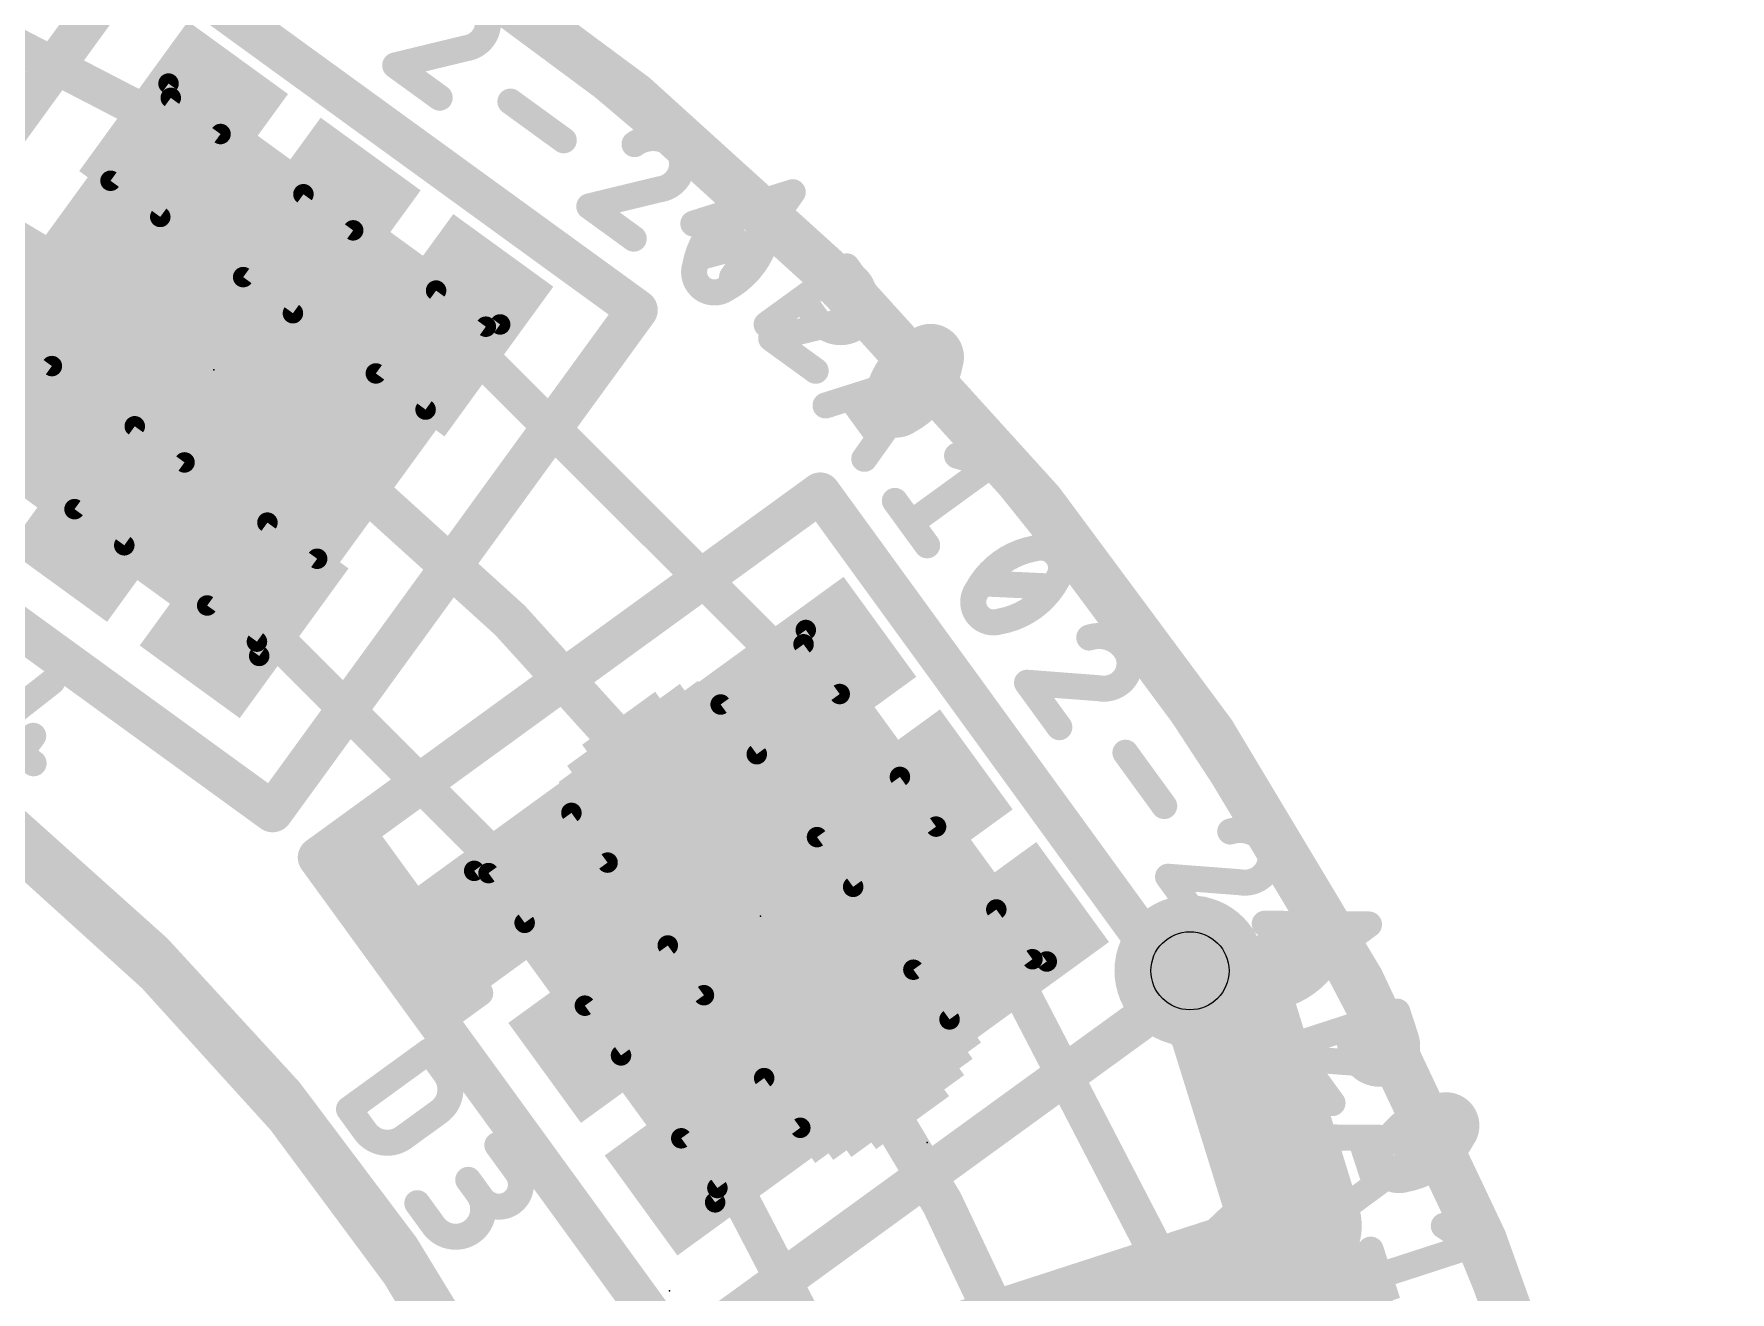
# Model space of a CAD drawing. Extents: x -30 to 92, y -59 to 43.
# Drawn here: x 20.81 to 29.09, y 26.84 to 32.98 of the extents above; entities that cross this region are included whole.
import ezdxf

# ---------------------------------------------------------------- set-up
doc = ezdxf.new("R2010")
doc.units = 0
for name, color, linetype in [('1', 12, 'CONTINUOUS'), ('16', 132, 'CONTINUOUS'), ('18', 110, 'CONTINUOUS'), ('20', 53, 'CONTINUOUS'), ('21', 41, 'CONTINUOUS'), ('22', 40, 'CONTINUOUS'), ('23', 53, 'CONTINUOUS'), ('24', 53, 'CONTINUOUS'), ('25', 253, 'CONTINUOUS'), ('27', 253, 'CONTINUOUS'), ('29', 253, 'CONTINUOUS'), ('30', 253, 'CONTINUOUS'), ('31', 253, 'CONTINUOUS'), ('39', 12, 'CONTINUOUS'), ('44', 253, 'CONTINUOUS'), ('51', 53, 'CONTINUOUS')]:
    doc.layers.add(name, color=color, linetype=linetype)

# ---------------------------------------------------------------- blocks, each defined once
blk = doc.blocks.new('RECT')
blk.add_solid([(-0.5, -0.5), (0.5, -0.5), (-0.5, 0.5), (0.5, 0.5)])
blk = doc.blocks.new('RECT162560X406400R100')
at = {"const_width": 0.508}
blk.add_lwpolyline([(0.254, -0.762), (0.254, 0.762, 0.4142), (0, 1.016), (0, 1.016, 0.4142), (-0.254, 0.762), (-0.254, -0.762, 0.4142), (0, -1.016), (0, -1.016, 0.4142)], format="xyb", close=True, dxfattribs=at)
blk.add_solid([(-0.0254, -0.7874), (0.0254, -0.7874), (-0.0254, 0.7874), (0.0254, 0.7874)])
blk = doc.blocks.new('RECT195072X438912R100')
at = {"const_width": 0.6096}
blk.add_lwpolyline([(0.3048, -0.762), (0.3048, 0.762, 0.4142), (0, 1.0668), (0, 1.0668, 0.4142), (-0.3048, 0.762), (-0.3048, -0.762, 0.4142), (0, -1.0668), (0, -1.0668, 0.4142)], format="xyb", close=True, dxfattribs=at)
blk.add_solid([(-0.0254, -0.7874), (0.0254, -0.7874), (-0.0254, 0.7874), (0.0254, 0.7874)])
blk = doc.blocks.new('ROUNDV')
at = {"const_width": 0.5}
blk.add_lwpolyline([(0, -0.25, 1), (0, 0.25, 1), (0, -0.25)], format="xyb", dxfattribs=at)

msp = doc.modelspace()

# ---------------------------------------------------------------- linework, layer by layer
at = {"layer": '1'}
for points, const_width in [([(28.956, 21.59, 0.4142), (14.605, 35.941)], 0.2032), ([(14.605, 33.655, 2.4142), (26.67, 21.59)], 0.2032), ([(26.67, 21.59, 0.4142), (14.605, 33.655)], 0.2032), ([(21.5236, 32.462, 1), (21.5645, 32.541)], 0.0889), ([(22.8699, 31.5925, 1), (22.807, 31.5296)], 0.0889), ([(21.8706, 30.2171, 1), (21.8078, 30.1543)], 0.0889), ([(24.5446, 29.792, 1), (24.6075, 29.8549)], 0.0889), ([(23.1693, 28.7928, 1), (23.2321, 28.8556)], 0.0889), ([(25.556, 28.5495, 1), (25.477, 28.5086)], 0.0889), ([(24.1806, 27.5503, 1), (24.1017, 27.5092)], 0.0889)]:
    msp.add_lwpolyline(points, format="xyb", dxfattribs=dict(at, const_width=const_width))
at = {"layer": '1', "const_width": 0.1778}
for points in [[(21.544, 32.5015), (19.3623, 33.632)], [(24.576, 29.8234), (22.8384, 31.561)], [(21.8392, 30.1857), (23.2007, 28.8242)], [(25.5165, 28.529), (26.647, 26.3473)], [(25.0302, 25.822), (24.1412, 27.5298)]]:
    msp.add_lwpolyline(points, dxfattribs=at)
at = {"layer": '16'}
for points, const_width in [([(28.9878, 21.6218, 0.4142), (14.6685, 35.941)], 0.2032), ([(26.5664, 28.5222, 1), (26.3418, 28.2976)], 0.3175), ([(26.8007, 28.262, 1), (26.4974, 28.1679)], 0.3175), ([(26.5368, 28.1027, 1), (26.7613, 28.3272)], 0.3175), ([(27.0845, 27.0505, 1), (26.8651, 27.2801)], 0.3175), ([(26.8232, 27.1182, 1), (27.1264, 27.2124)], 0.3175)]:
    msp.add_lwpolyline(points, format="xyb", dxfattribs=dict(at, const_width=const_width))
at = {"layer": '16', "const_width": 0.635}
for points in [[(26.649, 28.215), (26.4541, 28.4099)], [(26.9748, 27.1653), (26.649, 28.215)], [(26.1915, 26.4171), (26.9748, 27.1653)]]:
    msp.add_lwpolyline(points, dxfattribs=at)
at = {"layer": '20', "const_width": 0.2032}
for points in [[(18.415, 7.747, 0.762), (18.415, 35.433)], [(23.495, 25.4, 0.6619), (5.715, 25.4)]]:
    msp.add_lwpolyline(points, format="xyb", dxfattribs=at)
at = {"layer": '21'}
for points, const_width in [([(14.605, 7.239, 1), (14.605, 35.941, 1), (14.605, 7.239)], 0.2032), ([(23.7979, 31.6056, 1), (23.717, 31.6644)], 0.1), ([(23.728, 31.5945, 1), (23.7868, 31.6754)], 0.1), ([(14.605, 11.9631, 1), (14.605, 31.2169, 1), (14.605, 11.9631)], 0.2032), ([(24.6904, 30.7718, 1), (24.6095, 30.713)], 0.1), ([(24.6794, 30.702, 1), (24.6206, 30.7829)], 0.1), ([(21.9377, 29.2155, 1), (22.0186, 29.1567)], 0.1), ([(21.9488, 29.1456, 1), (22.0076, 29.2266)], 0.1), ([(22.374, 29.1506, 1), (22.4327, 29.0697)], 0.1), ([(22.4327, 29.0697, 1), (22.374, 29.1506)], 0.1), ([(22.429, 29.1288, 1), (22.3777, 29.0915)], 0.0635), ([(22.422, 29.0844, 1), (22.3847, 29.1358)], 0.0635), ([(22.2416, 28.9926, 1), (22.1606, 28.9338)], 0.1), ([(22.1717, 29.0036, 1), (22.2305, 28.9227)], 0.1), ([(22.2229, 29.0183, 1), (22.2602, 28.9669)], 0.0635), ([(22.2672, 29.0112, 1), (22.2159, 28.9739)], 0.0635), ([(22.4069, 28.9891, 1), (22.3555, 28.9518)], 0.0635), ([(26.3729, 28.286, 1), (26.4538, 28.3448)], 0.1), ([(26.4427, 28.2749, 1), (26.384, 28.3558)], 0.1), ([(22.9289, 28.2167, 1), (22.8916, 28.268)], 0.0635), ([(22.9655, 28.2825, 1), (23.0168, 28.3198)], 0.0635), ([(23.0098, 28.2754, 1), (22.9725, 28.3268)], 0.0635), ([(22.8107, 28.2092, 1), (22.848, 28.1579)], 0.0635), ([(22.8037, 28.1649, 1), (22.855, 28.2022)], 0.0635), ([(22.8916, 28.268, 1), (22.9289, 28.2167)], 0.0635), ([(22.8846, 28.2237, 1), (22.9359, 28.261)], 0.0635), ([(27.0489, 27.2139, 1), (26.9538, 27.183)], 0.1), ([(27.0168, 27.1509, 1), (26.9859, 27.246)], 0.1)]:
    msp.add_lwpolyline(points, format="xyb", dxfattribs=dict(at, const_width=const_width))
for points, const_width in [([(21.3304, 33.3984), (19.6981, 31.1517)], 0.2), ([(23.7574, 31.635), (21.3304, 33.3984)], 0.2), ([(21.9782, 29.1861), (23.7574, 31.635)], 0.2), ([(19.5511, 30.9495), (21.9782, 29.1861)], 0.2), ([(24.65, 30.7424), (22.4034, 29.1101)], 0.2), ([(26.4134, 28.3154), (24.65, 30.7424)], 0.2), ([(22.4034, 29.1101), (22.2011, 28.9632)], 0.2), ([(22.2416, 28.9926), (22.4034, 29.1101)], 0.127), ([(22.4034, 29.1101), (22.9911, 28.3011)], 0.127), ([(22.2011, 28.9632), (23.9645, 26.5361)], 0.2), ([(22.8293, 28.1836), (22.2416, 28.9926)], 0.127), ([(22.3812, 28.9705), (22.9102, 28.2423)], 0.127), ([(23.9645, 26.5361), (26.4134, 28.3154)], 0.2), ([(22.9102, 28.2423), (22.8293, 28.1836)], 0.127), ([(22.9911, 28.3011), (22.9102, 28.2423)], 0.127), ([(27.0013, 27.1985), (24.3602, 26.3403)], 0.2), ([(27.9284, 24.3453), (27.0013, 27.1985)], 0.2)]:
    msp.add_lwpolyline(points, dxfattribs=dict(at, const_width=const_width))
at = {"layer": '23'}
for p in [(21.6916, 31.3436), (24.3586, 28.6766)]:
    msp.add_point(p, dxfattribs=at)
at = {"layer": '24'}
for p in [(25.1714, 27.5717), (23.9141, 26.8478)]:
    msp.add_point(p, dxfattribs=at)
at = {"layer": '25', "const_width": 0.127}
for points in [[(20.9026, 29.821), (20.5952, 29.5804)], [(20.5952, 29.5804), (20.8121, 29.4228)], [(20.8101, 29.5569), (20.684, 29.3833)], [(22.3511, 27.7341), (22.7415, 28.0178)], [(22.7415, 28.0178), (22.8203, 27.9093)], [(22.4299, 27.6257), (22.3511, 27.7341)], [(22.7906, 27.7221), (22.6171, 27.596)], [(23.0747, 27.5591), (23.1693, 27.429)], [(22.9957, 27.3029), (22.9327, 27.3897)], [(22.6843, 27.2755), (22.7631, 27.167)]]:
    msp.add_lwpolyline(points, dxfattribs=at)
at = {"layer": '25'}
for points, const_width in [([(20.9222, 29.796, 1), (20.8831, 29.846)], 0.0635), ([(20.8358, 29.5382, 1), (20.7844, 29.5755)], 0.0635), ([(20.7935, 29.3971, 1), (20.8308, 29.4485)], 0.0635), ([(22.7672, 28.0364, 1), (22.7158, 27.9991)], 0.0635), ([(22.7602, 27.9921, 1), (22.7228, 28.0435)], 0.0635), ([(22.7906, 27.7221, 0.4142), (22.8203, 27.9093)], 0.127), ([(22.846, 27.928, 1), (22.7946, 27.8907)], 0.0635), ([(22.7946, 27.8907, 1), (22.846, 27.928)], 0.0635), ([(22.3324, 27.7598, 1), (22.3697, 27.7084)], 0.0635), ([(22.3767, 27.7528, 1), (22.3254, 27.7155)], 0.0635), ([(22.772, 27.7478, 1), (22.8093, 27.6964)], 0.0635), ([(22.8093, 27.6964, 1), (22.772, 27.7478)], 0.0635), ([(22.4299, 27.6257, 0.4142), (22.6171, 27.596)], 0.127), ([(22.4555, 27.6443, 1), (22.4042, 27.607)], 0.0635), ([(22.4042, 27.607, 1), (22.4555, 27.6443)], 0.0635), ([(22.5984, 27.6217, 1), (22.6358, 27.5703)], 0.0635), ([(22.6358, 27.5703, 1), (22.5984, 27.6217)], 0.0635), ([(23.1004, 27.5778, 1), (23.049, 27.5405)], 0.0635), ([(22.9957, 27.3029, 1), (23.1693, 27.429)], 0.127), ([(23.195, 27.4476, 1), (23.1436, 27.4103)], 0.0635), ([(23.1436, 27.4103, 1), (23.195, 27.4476)], 0.0635), ([(22.9584, 27.4083, 1), (22.907, 27.371)], 0.0635), ([(22.71, 27.2941, 1), (22.6586, 27.2568)], 0.0635), ([(22.7631, 27.167, 1), (22.98, 27.3246)], 0.127), ([(23.0057, 27.3433, 1), (22.9543, 27.3059)], 0.0635), ([(23.0214, 27.3216, 1), (22.9701, 27.2843)], 0.0635), ([(22.9701, 27.2843, 1), (23.0214, 27.3216)], 0.0635), ([(22.7888, 27.1857, 1), (22.7374, 27.1484)], 0.0635), ([(22.7374, 27.1484, 1), (22.7888, 27.1857)], 0.0635)]:
    msp.add_lwpolyline(points, format="xyb", dxfattribs=dict(at, const_width=const_width))
at = {"layer": '27'}
for points, const_width in [([(23.0061, 32.9643, 0.4142), (22.9794, 33.1328)], 0.127), ([(22.9184, 32.912, 0.2053), (23.0061, 32.9643)], 0.127), ([(23.0318, 32.9456, 1), (22.9804, 32.9829)], 0.0635), ([(22.9142, 32.9435, 1), (22.9226, 32.8805)], 0.0635), ([(22.9259, 32.8811, 1), (22.911, 32.9428)], 0.0635), ([(22.9804, 32.9829, 1), (23.0318, 32.9456)], 0.0635), ([(22.5951, 32.8547, 1), (22.5578, 32.8033)], 0.0635), ([(22.569, 32.8599, 1), (22.584, 32.7982)], 0.0635), ([(22.7747, 32.6458, 1), (22.8121, 32.6971)], 0.0635), ([(23.1572, 32.6783, 1), (23.1199, 32.627)], 0.0635), ([(23.9263, 32.4448, 0.3252), (23.744, 32.4447)], 0.127), ([(23.3802, 32.4378, 1), (23.4175, 32.4892)], 0.0635), ([(23.7253, 32.4704, 1), (23.7627, 32.4191)], 0.0635), ([(23.953, 32.2763, 0.4142), (23.9263, 32.4448)], 0.127), ([(23.945, 32.4705, 1), (23.9077, 32.4191)], 0.0635), ([(23.9077, 32.4191, 1), (23.945, 32.4705)], 0.0635), ([(23.8653, 32.224, 0.2053), (23.953, 32.2763)], 0.127), ([(23.8611, 32.2555, 1), (23.8695, 32.1926)], 0.0635), ([(23.8728, 32.1932, 1), (23.8578, 32.2549)], 0.0635), ([(23.9273, 32.295, 1), (23.9787, 32.2576)], 0.0635), ([(23.9787, 32.2576, 1), (23.9273, 32.295)], 0.0635), ([(23.542, 32.1668, 1), (23.5047, 32.1154)], 0.0635), ([(23.5159, 32.1719, 1), (23.5309, 32.1102)], 0.0635), ([(24.244, 32.1312, 0.1139), (24.109, 32.0138)], 0.127), ([(24.3593, 32.1302, 0.3205), (24.244, 32.1312)], 0.127), ([(24.2589, 32.1031, 1), (24.2291, 32.1592)], 0.0635), ([(24.3959, 32.0208, 0.3205), (24.3593, 32.1302)], 0.127), ([(24.378, 32.1559, 1), (24.3407, 32.1045)], 0.0635), ([(24.5419, 32.1919, 1), (24.4902, 32.2289)], 0.0635), ([(24.5256, 32.1801, 1), (24.5065, 32.2407)], 0.0635), ([(24.0215, 32.0871, 1), (24.0407, 32.0266)], 0.0635), ([(24.178, 32.1139, 1), (24.1266, 32.0766)], 0.0635), ([(24.2258, 32.1571, 1), (24.2623, 32.1052)], 0.0635), ([(24.3407, 32.1045, 1), (24.378, 32.1559)], 0.0635), ([(23.7216, 31.9578, 1), (23.7589, 32.0092)], 0.0635), ([(24.109, 32.0138, 0.1139), (24.0392, 31.8492)], 0.127), ([(24.0834, 32.0325, 1), (24.1347, 31.9951)], 0.0635), ([(24.1347, 31.9951, 1), (24.0834, 32.0325)], 0.0635), ([(24.326, 31.8562, 0.1139), (24.3959, 32.0208)], 0.127), ([(24.3655, 32.0302, 1), (24.4262, 32.0115)], 0.0635), ([(24.4271, 32.0153, 1), (24.3646, 32.0264)], 0.0635), ([(24.3915, 31.9498, 1), (24.3747, 32.011)], 0.0635), ([(24.0435, 31.9202, 1), (24.0603, 31.859)], 0.0635), ([(24.2685, 31.8814, 1), (24.3198, 31.9187)], 0.0635), ([(24.0392, 31.8492, 0.3205), (24.0757, 31.7398)], 0.127), ([(24.0079, 31.8547, 1), (24.0704, 31.8437)], 0.0635), ([(24.0695, 31.8398, 1), (24.0088, 31.8585)], 0.0635), ([(24.191, 31.7389, 0.1139), (24.326, 31.8562)], 0.127), ([(24.3003, 31.8749, 1), (24.3516, 31.8375)], 0.0635), ([(24.3516, 31.8376, 1), (24.3003, 31.8749)], 0.0635), ([(24.814, 31.7999, 0.3252), (24.6317, 31.7998)], 0.127), ([(24.8048, 31.867, 1), (24.7534, 31.8297)], 0.0635), ([(24.7978, 31.8226, 1), (24.7604, 31.874)], 0.0635), ([(24.8407, 31.6313, 0.4142), (24.814, 31.7999)], 0.127), ([(24.8327, 31.8255, 1), (24.7954, 31.7742)], 0.0635), ([(24.0943, 31.7655, 1), (24.057, 31.7141)], 0.0635), ([(24.0757, 31.7398, 0.3205), (24.191, 31.7389)], 0.127), ([(24.057, 31.7141, 1), (24.0943, 31.7655)], 0.0635), ([(24.1761, 31.7669, 1), (24.2059, 31.7108)], 0.0635), ([(24.2092, 31.7129, 1), (24.1727, 31.7648)], 0.0635), ([(24.1943, 31.815, 1), (24.246, 31.7781)], 0.0635), ([(24.613, 31.8254, 1), (24.6504, 31.7741)], 0.0635), ([(24.641, 31.5823, 1), (24.8579, 31.7399)], 0.127), ([(24.7954, 31.7742, 1), (24.8327, 31.8255)], 0.0635), ([(24.8836, 31.7585, 1), (24.8322, 31.7212)], 0.0635), ([(24.8322, 31.7212, 1), (24.8836, 31.7585)], 0.0635), ([(24.5879, 31.7094, 1), (24.5365, 31.6721)], 0.0635), ([(24.37, 31.5904, 1), (24.4073, 31.539)], 0.0635), ([(24.6667, 31.601, 1), (24.6153, 31.5636)], 0.0635), ([(24.6153, 31.5636, 1), (24.6667, 31.601)], 0.0635), ([(24.753, 31.5791, 0.2053), (24.8407, 31.6313)], 0.127), ([(24.7488, 31.6105, 1), (24.7572, 31.5476)], 0.0635), ([(24.7605, 31.5482, 1), (24.7455, 31.6099)], 0.0635), ([(24.815, 31.65, 1), (24.8664, 31.6127)], 0.0635), ([(24.8664, 31.6127, 1), (24.815, 31.65)], 0.0635), ([(24.4297, 31.5218, 1), (24.3924, 31.4704)], 0.0635), ([(24.4036, 31.527, 1), (24.4186, 31.4652)], 0.0635), ([(25.1317, 31.4862, 0.1139), (24.9968, 31.3688)], 0.127), ([(25.247, 31.4853, 0.3205), (25.1317, 31.4862)], 0.127), ([(25.1135, 31.5122, 1), (25.15, 31.4602)], 0.0635), ([(25.1466, 31.4582, 1), (25.1168, 31.5142)], 0.0635), ([(25.2836, 31.3759, 0.3205), (25.247, 31.4853)], 0.127), ([(25.2657, 31.5109, 1), (25.2284, 31.4596)], 0.0635), ([(25.2284, 31.4596, 1), (25.2657, 31.5109)], 0.0635), ([(24.6093, 31.3128, 1), (24.6466, 31.3642)], 0.0635), ([(24.9968, 31.3688, 0.1139), (24.9269, 31.2042)], 0.127), ([(24.9711, 31.3875, 1), (25.0224, 31.3502)], 0.0635), ([(25.0224, 31.3502, 1), (24.9711, 31.3875)], 0.0635), ([(25.1868, 31.3042, 1), (25.1352, 31.3411)], 0.0635), ([(25.1706, 31.2924, 1), (25.1514, 31.3529)], 0.0635), ([(25.2137, 31.2112, 0.1139), (25.2836, 31.3759)], 0.127), ([(25.2532, 31.3852, 1), (25.3139, 31.3665)], 0.0635), ([(25.3148, 31.3704, 1), (25.2523, 31.3814)], 0.0635), ([(25.2792, 31.3048, 1), (25.2624, 31.3661)], 0.0635), ([(24.9312, 31.2752, 1), (24.948, 31.214)], 0.0635), ([(24.6664, 31.1994, 1), (24.6856, 31.1389)], 0.0635), ([(24.823, 31.2262, 1), (24.7716, 31.1889)], 0.0635), ([(24.9269, 31.2042, 0.3205), (24.9634, 31.0948)], 0.127), ([(24.8956, 31.2097, 1), (24.9581, 31.1987)], 0.0635), ([(24.9572, 31.1949, 1), (24.8965, 31.2135)], 0.0635), ([(25.0787, 31.0939, 0.1139), (25.2137, 31.2112)], 0.127), ([(25.188, 31.2299, 1), (25.2393, 31.1926)], 0.0635), ([(25.2393, 31.1926, 1), (25.188, 31.2299)], 0.0635), ([(24.982, 31.1205, 1), (24.9447, 31.0691)], 0.0635), ([(24.9634, 31.0948, 0.3205), (25.0787, 31.0939)], 0.127), ([(24.9447, 31.0691, 1), (24.982, 31.1205)], 0.0635), ([(25.0638, 31.1219, 1), (25.0936, 31.0659)], 0.0635), ([(25.0969, 31.0679, 1), (25.0604, 31.1199)], 0.0635), ([(24.9134, 30.9936, 1), (24.9648, 31.031)], 0.0635), ([(24.8393, 30.9273, 1), (24.891, 30.8904)], 0.0635), ([(25.3263, 30.9548, 1), (25.3095, 30.8936)], 0.0635), ([(25.5021, 30.8531, 1), (25.4648, 30.9045)], 0.0635), ([(25.4751, 30.8482, 1), (25.4919, 30.9094)], 0.0635), ([(25.0399, 30.7223, 1), (24.9886, 30.6849)], 0.0635), ([(25.0744, 30.6208, 1), (25.1117, 30.5695)], 0.0635), ([(25.806, 30.435, 0.3205), (25.6966, 30.4715)], 0.127), ([(25.1462, 30.468, 1), (25.1975, 30.5054)], 0.0635), ([(25.532, 30.4016, 0.1138), (25.4146, 30.2666)], 0.127), ([(25.5133, 30.4273, 1), (25.5506, 30.3759)], 0.0635), ([(25.6966, 30.4715, 0.1138), (25.532, 30.4016)], 0.127), ([(25.5506, 30.3759, 1), (25.5133, 30.4273)], 0.0635), ([(25.6873, 30.5018, 1), (25.7059, 30.4411)], 0.0635), ([(25.7021, 30.4402, 1), (25.6911, 30.5027)], 0.0635), ([(25.8069, 30.3196, 0.3205), (25.806, 30.435)], 0.127), ([(25.8317, 30.4536, 1), (25.7803, 30.4163)], 0.0635), ([(25.7803, 30.4163, 1), (25.8317, 30.4536)], 0.0635), ([(25.6895, 30.1847, 0.1139), (25.8069, 30.3196)], 0.127), ([(25.8349, 30.3047, 1), (25.7789, 30.3345)], 0.0635), ([(25.4146, 30.2666, 0.3205), (25.4155, 30.1513)], 0.127), ([(25.3866, 30.2815, 1), (25.4426, 30.2517)], 0.0635), ([(25.4406, 30.2484, 1), (25.3886, 30.2848)], 0.0635), ([(25.4407, 30.3328, 1), (25.4378, 30.2694)], 0.0635), ([(25.7809, 30.3379, 1), (25.8329, 30.3014)], 0.0635), ([(25.7808, 30.2534, 1), (25.7837, 30.3169)], 0.0635), ([(25.4155, 30.1513, 0.3204), (25.5249, 30.1148)], 0.127), ([(25.4412, 30.17, 1), (25.3898, 30.1326)], 0.0635), ([(25.5249, 30.1148, 0.1139), (25.6895, 30.1847)], 0.127), ([(25.6709, 30.2104, 1), (25.7082, 30.159)], 0.0635), ([(25.7082, 30.159, 1), (25.6709, 30.2104)], 0.0635), ([(25.3898, 30.1326, 1), (25.4412, 30.17)], 0.0635), ([(25.5194, 30.146, 1), (25.5304, 30.0835)], 0.0635), ([(25.5342, 30.0844, 1), (25.5156, 30.1451)], 0.0635), ([(25.953, 30.0667, 1), (25.9727, 30.0063)], 0.0635), ([(26.1363, 29.9803, 0.3252), (25.9629, 30.0365)], 0.127), ([(26.1096, 29.8117, 0.4142), (26.1363, 29.9803)], 0.127), ([(26.162, 29.9989, 1), (26.1106, 29.9616)], 0.0635), ([(26.1106, 29.9616, 1), (26.162, 29.9989)], 0.0635), ([(25.6849, 29.8345, 1), (25.6335, 29.7972)], 0.0635), ([(25.6616, 29.8475, 1), (25.6568, 29.7842)], 0.0635), ([(26.0101, 29.7891, 0.2052), (26.1096, 29.8117)], 0.127), ([(26.0158, 29.8203, 1), (26.0043, 29.7579)], 0.0635), ([(26.0077, 29.7574, 1), (26.0125, 29.8208)], 0.0635), ([(26.091, 29.8374, 1), (26.1283, 29.786)], 0.0635), ([(26.1283, 29.786, 1), (26.091, 29.8374)], 0.0635), ([(25.7911, 29.5803, 1), (25.8425, 29.6176)], 0.0635), ([(26.165, 29.4931, 1), (26.1136, 29.4558)], 0.0635), ([(26.3027, 29.1955, 1), (26.3541, 29.2328)], 0.0635), ([(26.8243, 29.0334, 0.3252), (26.6508, 29.0896)], 0.127), ([(26.641, 29.1198, 1), (26.6607, 29.0594)], 0.0635), ([(26.7976, 28.8648, 0.4142), (26.8243, 29.0334)], 0.127), ([(26.85, 29.052, 1), (26.7986, 29.0147)], 0.0635), ([(26.7986, 29.0147, 1), (26.85, 29.052)], 0.0635), ([(26.3729, 28.8877, 1), (26.3215, 28.8503)], 0.0635), ([(26.3496, 28.9006, 1), (26.3448, 28.8373)], 0.0635), ([(26.698, 28.8422, 0.2052), (26.7976, 28.8648)], 0.127), ([(26.7038, 28.8734, 1), (26.6923, 28.811)], 0.0635), ([(26.6956, 28.8106, 1), (26.7004, 28.8739)], 0.0635), ([(26.7789, 28.8905, 1), (26.8162, 28.8391)], 0.0635), ([(26.8162, 28.8391, 1), (26.7789, 28.8905)], 0.0635), ([(26.4791, 28.6334, 1), (26.5304, 28.6707)], 0.0635), ([(26.8191, 28.6716, 1), (26.8186, 28.6081)], 0.0635), ([(27.0295, 28.6369, 0.1138), (26.8649, 28.567)], 0.127), ([(26.9762, 28.6487, 1), (26.9158, 28.6291)], 0.0635), ([(27.1389, 28.6003, 0.3205), (27.0295, 28.6369)], 0.127), ([(27.0202, 28.6672, 1), (27.0388, 28.6065)], 0.0635), ([(27.035, 28.6056, 1), (27.024, 28.6681)], 0.0635), ([(27.1646, 28.619, 1), (27.1132, 28.5817)], 0.0635), ([(27.1398, 28.485, 0.3205), (27.1389, 28.6003)], 0.127), ([(27.1132, 28.5817, 1), (27.1646, 28.619)], 0.0635), ([(27.3464, 28.6104, 1), (27.3087, 28.6615)], 0.0635), ([(27.3273, 28.6042, 1), (27.3278, 28.6677)], 0.0635), ([(26.8649, 28.567, 0.1138), (26.7475, 28.432)], 0.127), ([(26.8462, 28.5927, 1), (26.8835, 28.5413)], 0.0635), ([(26.8835, 28.5413, 1), (26.8462, 28.5927)], 0.0635), ([(26.7475, 28.432, 0.3205), (26.7484, 28.3167)], 0.127), ([(26.7195, 28.4469, 1), (26.7755, 28.4171)], 0.0635), ([(26.7735, 28.4137, 1), (26.7215, 28.4502)], 0.0635), ([(26.7736, 28.4982, 1), (26.7707, 28.4348)], 0.0635), ([(27.0225, 28.3501, 0.1139), (27.1398, 28.485)], 0.127), ([(27.1138, 28.5033, 1), (27.1658, 28.4668)], 0.0635), ([(27.1678, 28.4701, 1), (27.1118, 28.4999)], 0.0635), ([(27.1137, 28.4188, 1), (27.1166, 28.4823)], 0.0635), ([(26.8578, 28.2802, 0.1139), (27.0225, 28.3501)], 0.127), ([(26.8994, 28.3594, 1), (26.9371, 28.3083)], 0.0635), ([(26.9904, 28.3996, 1), (27.0508, 28.4192)], 0.0635), ([(27.0038, 28.3757, 1), (27.0411, 28.3244)], 0.0635), ([(27.0411, 28.3244, 1), (27.0038, 28.3757)], 0.0635), ([(26.7484, 28.3167, 0.3204), (26.8578, 28.2802)], 0.127), ([(26.7741, 28.3353, 1), (26.7228, 28.298)], 0.0635), ([(26.7228, 28.298, 1), (26.7741, 28.3353)], 0.0635), ([(26.8523, 28.3114, 1), (26.8633, 28.2489)], 0.0635), ([(26.8671, 28.2498, 1), (26.8485, 28.3105)], 0.0635), ([(27.2859, 28.2321, 1), (27.3056, 28.1717)], 0.0635), ([(27.4692, 28.1456, 0.3252), (27.2958, 28.2019)], 0.127), ([(27.496, 28.2202, 1), (27.4356, 28.2005)], 0.0635), ([(27.4756, 28.1802, 1), (27.456, 28.2406)], 0.0635), ([(27.241, 28.1373, 1), (27.1806, 28.1177)], 0.0635), ([(27.2523, 28, 1), (27.5073, 28.0829)], 0.127), ([(27.4425, 27.9771, 0.4142), (27.4692, 28.1456)], 0.127), ([(27.4949, 28.1643, 1), (27.4435, 28.127)], 0.0635), ([(27.4435, 28.127, 1), (27.4949, 28.1643)], 0.0635), ([(27.5375, 28.0927, 1), (27.4771, 28.0731)], 0.0635), ([(26.997, 28.0914, 1), (27.0167, 28.031)], 0.0635), ([(27.2825, 28.0098, 1), (27.2221, 27.9902)], 0.0635), ([(27.4771, 28.0731, 1), (27.5375, 28.0927)], 0.0635), ([(27.0178, 27.9999, 1), (26.9664, 27.9626)], 0.0635), ([(26.9945, 28.0129, 1), (26.9897, 27.9496)], 0.0635), ([(27.2221, 27.9902, 1), (27.2825, 28.0098)], 0.0635), ([(27.343, 27.9545, 0.2052), (27.4425, 27.9771)], 0.127), ([(27.3487, 27.9857, 1), (27.3373, 27.9233)], 0.0635), ([(27.3406, 27.9228, 1), (27.3454, 27.9862)], 0.0635), ([(27.4239, 28.0028, 1), (27.4612, 27.9514)], 0.0635), ([(27.4612, 27.9514, 1), (27.4239, 28.0028)], 0.0635), ([(27.124, 27.7457, 1), (27.1754, 27.783)], 0.0635), ([(27.6744, 27.7492, 0.1138), (27.5098, 27.6793)], 0.127), ([(27.7838, 27.7126, 0.3205), (27.6744, 27.7492)], 0.127), ([(27.6651, 27.7795, 1), (27.6838, 27.7188)], 0.0635), ([(27.68, 27.7179, 1), (27.6689, 27.7804)], 0.0635), ([(27.5098, 27.6793, 0.1138), (27.3925, 27.5443)], 0.127), ([(27.4912, 27.7049, 1), (27.5285, 27.6536)], 0.0635), ([(27.5285, 27.6536, 1), (27.4912, 27.7049)], 0.0635), ([(27.8095, 27.7313, 1), (27.7581, 27.694)], 0.0635), ([(27.7848, 27.5973, 0.3205), (27.7838, 27.7126)], 0.127), ([(27.7581, 27.694, 1), (27.8095, 27.7313)], 0.0635), ([(27.1582, 27.628, 1), (27.1577, 27.5645)], 0.0635), ([(27.3153, 27.6051, 1), (27.2549, 27.5855)], 0.0635), ([(27.4186, 27.6105, 1), (27.4156, 27.5471)], 0.0635), ([(27.6674, 27.4623, 0.1139), (27.7848, 27.5973)], 0.127), ([(27.6855, 27.5669, 1), (27.6478, 27.6179)], 0.0635), ([(27.6664, 27.5606, 1), (27.6669, 27.6241)], 0.0635), ([(27.7588, 27.6156, 1), (27.8107, 27.5791)], 0.0635), ([(27.8128, 27.5824, 1), (27.7567, 27.6122)], 0.0635), ([(27.3925, 27.5443, 0.3205), (27.3934, 27.429)], 0.127), ([(27.3644, 27.5592, 1), (27.4205, 27.5294)], 0.0635), ([(27.4184, 27.526, 1), (27.3665, 27.5625)], 0.0635), ([(27.7586, 27.5311, 1), (27.7616, 27.5945)], 0.0635), ([(27.3934, 27.429, 0.3204), (27.5028, 27.3924)], 0.127), ([(27.4191, 27.4476, 1), (27.3677, 27.4103)], 0.0635), ([(27.3677, 27.4103, 1), (27.4191, 27.4476)], 0.0635), ([(27.5028, 27.3924, 0.1139), (27.6674, 27.4623)], 0.127), ([(27.6487, 27.488, 1), (27.6861, 27.4367)], 0.0635), ([(27.6861, 27.4367, 1), (27.6487, 27.488)], 0.0635), ([(27.3295, 27.356, 1), (27.3899, 27.3756)], 0.0635), ([(27.4973, 27.4237, 1), (27.5083, 27.3612)], 0.0635), ([(27.5121, 27.3621, 1), (27.4935, 27.4228)], 0.0635), ([(27.2385, 27.3158, 1), (27.2762, 27.2647)], 0.0635), ([(27.7102, 27.1915, 1), (27.6753, 27.1384)], 0.0635), ([(27.3659, 27.0588, 1), (27.3056, 27.0392)], 0.0635), ([(27.8187, 27.0441, 1), (27.8536, 27.0971)], 0.0635), ([(27.846, 27.0404, 1), (27.8263, 27.1008)], 0.0635), ([(27.3674, 26.9517, 1), (27.387, 26.8913)], 0.0635)]:
    msp.add_lwpolyline(points, format="xyb", dxfattribs=dict(at, const_width=const_width))
at = {"layer": '27', "const_width": 0.127}
for points in [[(22.9184, 32.912), (22.5765, 32.829)], [(22.5765, 32.829), (22.7934, 32.6714)], [(23.1386, 32.6526), (23.3988, 32.4635)], [(23.8653, 32.224), (23.5234, 32.1411)], [(23.5234, 32.1411), (23.7403, 31.9835)], [(24.0311, 32.0569), (24.5161, 32.2104)], [(24.5161, 32.2104), (24.2202, 31.7966)], [(24.2941, 31.9), (24.1523, 32.0952)], [(24.0519, 31.8896), (24.3831, 31.9804)], [(24.3887, 31.5647), (24.7791, 31.8483)], [(24.7791, 31.8483), (24.8579, 31.7399)], [(24.641, 31.5823), (24.5622, 31.6907)], [(24.753, 31.5791), (24.4111, 31.4961)], [(24.4111, 31.4961), (24.628, 31.3385)], [(24.676, 31.1691), (25.161, 31.3227)], [(25.161, 31.3227), (24.8651, 30.9089)], [(24.9396, 31.2446), (25.2708, 31.3355)], [(24.9391, 31.0123), (24.7973, 31.2075)], [(25.3179, 30.9242), (25.4835, 30.8788)], [(25.4835, 30.8788), (25.0931, 30.5951)], [(25.0143, 30.7036), (25.1719, 30.4867)], [(25.4393, 30.3011), (25.7822, 30.2852)], [(26.0101, 29.7891), (25.6592, 29.8159)], [(25.6592, 29.8159), (25.8168, 29.599)], [(26.1393, 29.4744), (26.3284, 29.2142)], [(26.698, 28.8422), (26.3472, 28.869)], [(26.3472, 28.869), (26.5048, 28.6521)], [(26.8189, 28.6398), (27.3275, 28.636)], [(27.3275, 28.636), (26.9183, 28.3339)], [(27.0206, 28.4094), (26.946, 28.6389)], [(26.7722, 28.4665), (27.1151, 28.4505)], [(27.0069, 28.0612), (27.4658, 28.2104)], [(27.4658, 28.2104), (27.5073, 28.0829)], [(27.2523, 28), (27.2108, 28.1275)], [(27.343, 27.9545), (26.9921, 27.9813)], [(26.9921, 27.9813), (27.1497, 27.7644)], [(27.1579, 27.5963), (27.6666, 27.5924)], [(27.6666, 27.5924), (27.2573, 27.2903)], [(27.3597, 27.3658), (27.2851, 27.5953)], [(27.4171, 27.5788), (27.7601, 27.5628)], [(27.6927, 27.165), (27.8361, 27.0706)], [(27.3357, 27.049), (27.4186, 26.794)], [(27.8361, 27.0706), (27.3772, 26.9215)]]:
    msp.add_lwpolyline(points, dxfattribs=at)
at = {"layer": '44'}
msp.add_circle((26.4541, 28.4099), 0.1905, dxfattribs=at)
at = {"layer": '51', "const_width": 0.1}
for points in [[(20.2948, 31.1224), (21.4704, 32.7404)], [(21.4704, 32.7404), (23.0884, 31.5648)], [(21.4814, 32.6706), (21.1875, 32.2661)], [(21.7241, 32.4942), (21.4814, 32.6706)], [(21.4302, 32.0897), (21.7241, 32.4942)], [(21.1875, 32.2661), (21.4302, 32.0897)], [(21.8347, 31.7958), (22.1286, 32.2003)], [(22.1286, 32.2003), (22.3713, 32.024)], [(22.3713, 32.024), (22.0775, 31.6195)], [(22.0775, 31.6195), (21.8347, 31.7958)], [(22.482, 31.3256), (22.7759, 31.7301)], [(22.7759, 31.7301), (23.0186, 31.5538)], [(23.0884, 31.5648), (21.9128, 29.9468)], [(20.9012, 31.3616), (20.6585, 31.5379)], [(23.0186, 31.5538), (22.7247, 31.1493)], [(20.6073, 30.9571), (20.9012, 31.3616)], [(22.7247, 31.1493), (22.482, 31.3256)], [(21.9128, 29.9468), (20.2948, 31.1224)], [(21.3057, 31.0677), (21.0119, 30.6632)], [(21.5484, 30.8914), (21.3057, 31.0677)], [(21.2546, 30.4869), (21.5484, 30.8914)], [(21.0119, 30.6632), (21.2546, 30.4869)], [(21.953, 30.5975), (21.6591, 30.193)], [(22.1957, 30.4211), (21.953, 30.5975)], [(21.9018, 30.0166), (22.1957, 30.4211)], [(21.6591, 30.193), (21.9018, 30.0166)], [(22.9618, 28.8978), (24.5798, 30.0734)], [(24.5688, 30.0036), (24.1643, 29.7097)], [(24.7451, 29.7609), (24.5688, 30.0036)], [(24.5798, 30.0734), (25.7554, 28.4554)], [(24.3406, 29.467), (24.7451, 29.7609)], [(24.1643, 29.7097), (24.3406, 29.467)], [(24.6345, 29.0625), (25.039, 29.3563)], [(25.039, 29.3563), (25.2153, 29.1136)], [(23.4361, 29.1807), (23.0316, 28.8868)], [(23.6125, 28.938), (23.4361, 29.1807)], [(25.2153, 29.1136), (24.8108, 28.8198)], [(24.8108, 28.8198), (24.6345, 29.0625)], [(23.208, 28.6441), (23.6125, 28.938)], [(24.1374, 27.2798), (22.9618, 28.8978)], [(23.0316, 28.8868), (23.208, 28.6441)], [(25.1047, 28.4152), (25.5092, 28.7091)], [(25.5092, 28.7091), (25.6856, 28.4664)], [(23.9064, 28.5334), (23.5019, 28.2396)], [(24.0827, 28.2907), (23.9064, 28.5334)], [(25.7554, 28.4554), (24.1374, 27.2798)], [(25.6856, 28.4664), (25.2811, 28.1725)], [(25.2811, 28.1725), (25.1047, 28.4152)], [(23.6782, 27.9969), (24.0827, 28.2907)], [(23.5019, 28.2396), (23.6782, 27.9969)], [(24.3766, 27.8862), (23.9721, 27.5923)], [(24.5529, 27.6435), (24.3766, 27.8862)], [(23.9721, 27.5923), (24.1484, 27.3496)], [(24.1484, 27.3496), (24.5529, 27.6435)]]:
    msp.add_lwpolyline(points, dxfattribs=at)
at = {"layer": '51', "const_width": 0.05}
for points in [[(21.4851, 32.7606, 1), (21.4557, 32.7202)], [(21.4906, 32.7257, 1), (21.4501, 32.7551)], [(21.4961, 32.6908, 1), (21.4667, 32.6503)], [(21.5017, 32.6559, 1), (21.4612, 32.6853)], [(21.7444, 32.4795, 1), (21.7039, 32.5089)], [(21.7094, 32.474, 1), (21.7388, 32.5145)], [(21.2022, 32.2863, 1), (21.1728, 32.2458)], [(21.1673, 32.2807, 1), (21.2078, 32.2514)], [(22.1433, 32.2206, 1), (22.1139, 32.1801)], [(22.1489, 32.1856, 1), (22.1084, 32.215)], [(21.41, 32.1044, 1), (21.4505, 32.075)], [(21.4155, 32.0695, 1), (21.4449, 32.1099)], [(22.3916, 32.0093, 1), (22.3511, 32.0387)], [(22.3567, 32.0038, 1), (22.386, 32.0442)], [(21.8145, 31.8105, 1), (21.855, 31.7811)], [(21.8494, 31.8161, 1), (21.8201, 31.7756)], [(22.7906, 31.7503, 1), (22.7612, 31.7099)], [(22.7961, 31.7154, 1), (22.7556, 31.7448)], [(22.0572, 31.6342, 1), (22.0977, 31.6048)], [(22.0628, 31.5993, 1), (22.0921, 31.6397)], [(23.1086, 31.5501, 1), (23.0682, 31.5795)], [(23.0388, 31.5391, 1), (22.9983, 31.5685)], [(23.0039, 31.5335, 1), (23.0333, 31.574)], [(23.0737, 31.5446, 1), (23.1031, 31.5851)], [(20.9215, 31.3469, 1), (20.881, 31.3763)], [(20.8865, 31.3414, 1), (20.9159, 31.3818)], [(22.4617, 31.3403, 1), (22.5022, 31.3109)], [(22.4967, 31.3458, 1), (22.4673, 31.3054)], [(21.3204, 31.0879, 1), (21.291, 31.0475)], [(21.326, 31.053, 1), (21.2855, 31.0824)], [(22.7044, 31.164, 1), (22.7449, 31.1346)], [(22.71, 31.129, 1), (22.7394, 31.1695)], [(21.5687, 30.8767, 1), (21.5282, 30.9061)], [(21.5338, 30.8711, 1), (21.5631, 30.9116)], [(21.0265, 30.6834, 1), (20.9972, 30.643)], [(20.9916, 30.6779, 1), (21.0321, 30.6485)], [(21.9677, 30.6177, 1), (21.9383, 30.5773)], [(21.9732, 30.5828, 1), (21.9327, 30.6122)], [(21.2343, 30.5016, 1), (21.2748, 30.4722)], [(21.2399, 30.4666, 1), (21.2693, 30.5071)], [(22.2159, 30.4064, 1), (22.1754, 30.4358)], [(22.181, 30.4009, 1), (22.2104, 30.4414)], [(21.6388, 30.2077, 1), (21.6793, 30.1783)], [(21.6738, 30.2132, 1), (21.6444, 30.1727)], [(21.8815, 30.0313, 1), (21.922, 30.0019)], [(21.8871, 29.9964, 1), (21.9165, 30.0369)], [(24.589, 30.0183, 1), (24.5485, 29.9889)], [(24.5835, 29.9833, 1), (24.5541, 30.0238)], [(24.6001, 30.0881, 1), (24.5596, 30.0587)], [(24.5945, 30.0532, 1), (24.5651, 30.0936)], [(21.8926, 29.9615, 1), (21.9331, 29.9321)], [(21.8981, 29.9266, 1), (21.9275, 29.967)], [(24.7249, 29.7462, 1), (24.7653, 29.7756)], [(24.7598, 29.7406, 1), (24.7304, 29.7811)], [(24.1845, 29.7244, 1), (24.144, 29.695)], [(24.1496, 29.7299, 1), (24.179, 29.6894)], [(24.3259, 29.4872, 1), (24.3553, 29.4467)], [(24.3204, 29.4523, 1), (24.3608, 29.4817)], [(25.0592, 29.371, 1), (25.0188, 29.3417)], [(25.0537, 29.3361, 1), (25.0243, 29.3766)], [(23.4564, 29.1954, 1), (23.4159, 29.166)], [(23.4508, 29.1604, 1), (23.4214, 29.2009)], [(25.1951, 29.0989, 1), (25.2356, 29.1283)], [(25.23, 29.0934, 1), (25.2006, 29.1339)], [(24.6547, 29.0771, 1), (24.6143, 29.0478)], [(24.6198, 29.0827, 1), (24.6492, 29.0422)], [(23.5923, 28.9233, 1), (23.6327, 28.9527)], [(23.6272, 28.9177, 1), (23.5978, 28.9582)], [(22.982, 28.9125, 1), (22.9416, 28.8831)], [(22.9471, 28.9181, 1), (22.9765, 28.8776)], [(23.0519, 28.9015, 1), (23.0114, 28.8721)], [(23.0169, 28.907, 1), (23.0463, 28.8665)], [(24.7961, 28.84, 1), (24.8255, 28.7995)], [(24.7906, 28.8051, 1), (24.8311, 28.8344)], [(25.5295, 28.7238, 1), (25.489, 28.6944)], [(25.5239, 28.6889, 1), (25.4945, 28.7294)], [(23.1933, 28.6643, 1), (23.2227, 28.6238)], [(23.1877, 28.6294, 1), (23.2282, 28.6588)], [(23.9266, 28.5481, 1), (23.8861, 28.5188)], [(23.9211, 28.5132, 1), (23.8917, 28.5537)], [(25.6653, 28.4517, 1), (25.7058, 28.4811)], [(25.7003, 28.4462, 1), (25.6709, 28.4867)], [(25.7352, 28.4407, 1), (25.7756, 28.4701)], [(25.7701, 28.4351, 1), (25.7407, 28.4756)], [(25.1249, 28.4299, 1), (25.0845, 28.4005)], [(25.09, 28.4355, 1), (25.1194, 28.395)], [(24.0625, 28.276, 1), (24.1029, 28.3054)], [(24.0974, 28.2705, 1), (24.068, 28.311)], [(23.5221, 28.2543, 1), (23.4816, 28.2249)], [(23.4872, 28.2598, 1), (23.5166, 28.2193)], [(25.2664, 28.1928, 1), (25.2957, 28.1523)], [(25.2608, 28.1578, 1), (25.3013, 28.1872)], [(23.6635, 28.0171, 1), (23.6929, 27.9766)], [(23.658, 27.9822, 1), (23.6984, 28.0115)], [(24.3968, 27.9009, 1), (24.3564, 27.8715)], [(24.3913, 27.866, 1), (24.3619, 27.9065)], [(23.9923, 27.607, 1), (23.9519, 27.5776)], [(24.5327, 27.6288, 1), (24.5732, 27.6582)], [(24.5676, 27.6233, 1), (24.5382, 27.6638)], [(23.9574, 27.6126, 1), (23.9868, 27.5721)], [(24.1337, 27.3699, 1), (24.1631, 27.3294)], [(24.1227, 27.3, 1), (24.1521, 27.2596)], [(24.1171, 27.2651, 1), (24.1576, 27.2945)], [(24.1282, 27.3349, 1), (24.1687, 27.3643)]]:
    msp.add_lwpolyline(points, format="xyb", dxfattribs=at)

# ---------------------------------------------------------------- block references
at = {"layer": '1', "xscale": 0.7, "yscale": 0.4}
for p, rotation in [((21.544, 32.5015), 234), ((22.1912, 32.0313), 234), ((22.8384, 31.561), 234), ((20.5448, 31.1262), 234), ((21.192, 30.6559), 234), ((21.8392, 30.1857), 234), ((24.576, 29.8234), 216), ((25.0463, 29.1762), 216), ((23.2007, 28.8242), 216), ((25.5165, 28.529), 216), ((23.6709, 28.177), 216), ((24.1412, 27.5298), 216)]:
    msp.add_blockref('RECT', p, dxfattribs=dict(at, rotation=rotation))
at = {"layer": '16', "rotation": 288}
msp.add_blockref('RECT162560X406400R100', (26.1274, 26.4171), dxfattribs=at)
at = {"layer": '18', "xscale": 0.7366, "yscale": 0.7366}
msp.add_blockref('ROUNDV', (26.4541, 28.4099), dxfattribs=at)
msp.add_blockref('ROUNDV', (26.4541, 28.4099), dxfattribs=at)
at = {"layer": '22', "yscale": 0.04, "rotation": 126}
for p, xscale in [((24.1959, 29.4587), 0.84), ((24.2518, 29.4499), 0.84), ((24.2959, 29.4572), 0.88), ((24.3518, 29.4484), 0.88), ((24.3959, 29.4557), 0.92), ((24.8368, 28.9849), 2.04), ((24.8692, 29.0085), 1.96), ((24.9015, 29.032), 1.88), ((24.9339, 29.0555), 1.8), ((24.0106, 29.3735), 0.84), ((24.043, 29.397), 0.84), ((24.0753, 29.4206), 0.84), ((24.1312, 29.4117), 0.84), ((24.1636, 29.4352), 0.84), ((24.9663, 29.079), 1.64), ((24.9986, 29.1025), 1.48), ((23.8929, 29.2633), 0.88), ((23.9253, 29.2868), 0.88), ((23.9577, 29.3103), 0.88), ((23.9783, 29.35), 0.84), ((25.031, 29.126), 1.24), ((23.8517, 29.1839), 0.96), ((23.8723, 29.2236), 0.92), ((23.8134, 29.0325), 1.08), ((23.8105, 29.1045), 1.04), ((23.6664, 29.0987), 0.8), ((23.7928, 28.9928), 1.12), ((23.5811, 29.012), 0.68), ((23.6017, 29.0517), 0.72), ((23.6341, 29.0752), 0.72), ((23.5399, 28.9326), 0.68), ((23.5487, 28.9885), 0.68), ((23.9307, 28.3266), 2.04), ((23.866, 28.2796), 1.88), ((23.8984, 28.3031), 1.96), ((23.8336, 28.2561), 1.8), ((23.8013, 28.2326), 1.64), ((24.5779, 28.7969), 0.2), ((25.1454, 28.4922), 0.96), ((23.7689, 28.2091), 1.48), ((24.4926, 28.7101), 0.24), ((24.5132, 28.7498), 0.28), ((24.5573, 28.7572), 0.24), ((24.4514, 28.6308), 0.24), ((24.4602, 28.6866), 0.24), ((25.16, 28.404), 0.88), ((23.7366, 28.1856), 1.24), ((24.7364, 28.1704), 1.24), ((25.1306, 28.3084), 0.84), ((25.1394, 28.3643), 0.84), ((24.7158, 28.1307), 1.2), ((25.0894, 28.229), 0.84), ((25.11, 28.2687), 0.8), ((24.6864, 28.0351), 1.08), ((24.707, 28.0748), 1.12), ((25.0158, 28.1261), 0.84), ((25.0364, 28.1658), 0.8), ((25.0688, 28.1893), 0.8), ((24.9187, 28.0556), 0.84), ((24.9511, 28.0791), 0.84), ((24.9952, 28.0864), 0.8), ((24.6569, 27.9396), 0.96), ((24.8864, 28.0321), 0.84), ((24.604, 27.8763), 0.84), ((24.6246, 27.916), 0.88), ((24.5392, 27.8293), 0.76), ((24.5834, 27.8367), 0.8), ((24.3745, 27.7838), 0.72), ((24.4304, 27.775), 0.72), ((24.4628, 27.7985), 0.72), ((24.5186, 27.7896), 0.72)]:
    msp.add_blockref('RECT', p, dxfattribs=dict(at, xscale=xscale))
for p in [(24.4753, 29.4145), (23.8311, 29.1442), (24.6775, 27.9792)]:
    msp.add_blockref('RECT', p, dxfattribs=at)
at = {"layer": '29', "xscale": 0.9032, "yscale": 0.6032}
for p, rotation in [((21.544, 32.5015), 234), ((22.1912, 32.0313), 234), ((22.8384, 31.561), 234), ((20.5448, 31.1262), 234), ((21.192, 30.6559), 234), ((21.8392, 30.1857), 234), ((24.576, 29.8234), 216), ((25.0463, 29.1762), 216), ((23.2007, 28.8242), 216), ((25.5165, 28.529), 216), ((23.6709, 28.177), 216), ((24.1412, 27.5298), 216)]:
    msp.add_blockref('RECT', p, dxfattribs=dict(at, rotation=rotation))
at = {"layer": '30', "rotation": 288}
msp.add_blockref('RECT195072X438912R100', (26.1274, 26.4171), dxfattribs=at)
at = {"layer": '31', "xscale": 0.3, "yscale": 0.6}
for p, rotation in [((21.544, 32.5015), 144), ((22.1912, 32.0313), 144), ((22.8384, 31.561), 144), ((20.5448, 31.1262), 144), ((21.192, 30.6559), 144), ((21.8392, 30.1857), 144), ((24.576, 29.8234), 126), ((25.0463, 29.1762), 126), ((23.2007, 28.8242), 126), ((25.5165, 28.529), 126), ((23.6709, 28.177), 126), ((24.1412, 27.5298), 126)]:
    msp.add_blockref('RECT', p, dxfattribs=dict(at, rotation=rotation))
at = {"layer": '39', "xscale": 2.032, "yscale": 2.032}
for p, rotation in [((21.6916, 31.3436), 144), ((24.3586, 28.6766), 126)]:
    msp.add_blockref('RECT', p, dxfattribs=dict(at, rotation=rotation))
at = {"layer": '51', "xscale": 0.508, "yscale": 0.254}
for p, rotation in [((21.7662, 31.4463), 144), ((24.4613, 28.7512), 126)]:
    msp.add_blockref('RECT', p, dxfattribs=dict(at, rotation=rotation))

doc.saveas('drawing.dxf')
